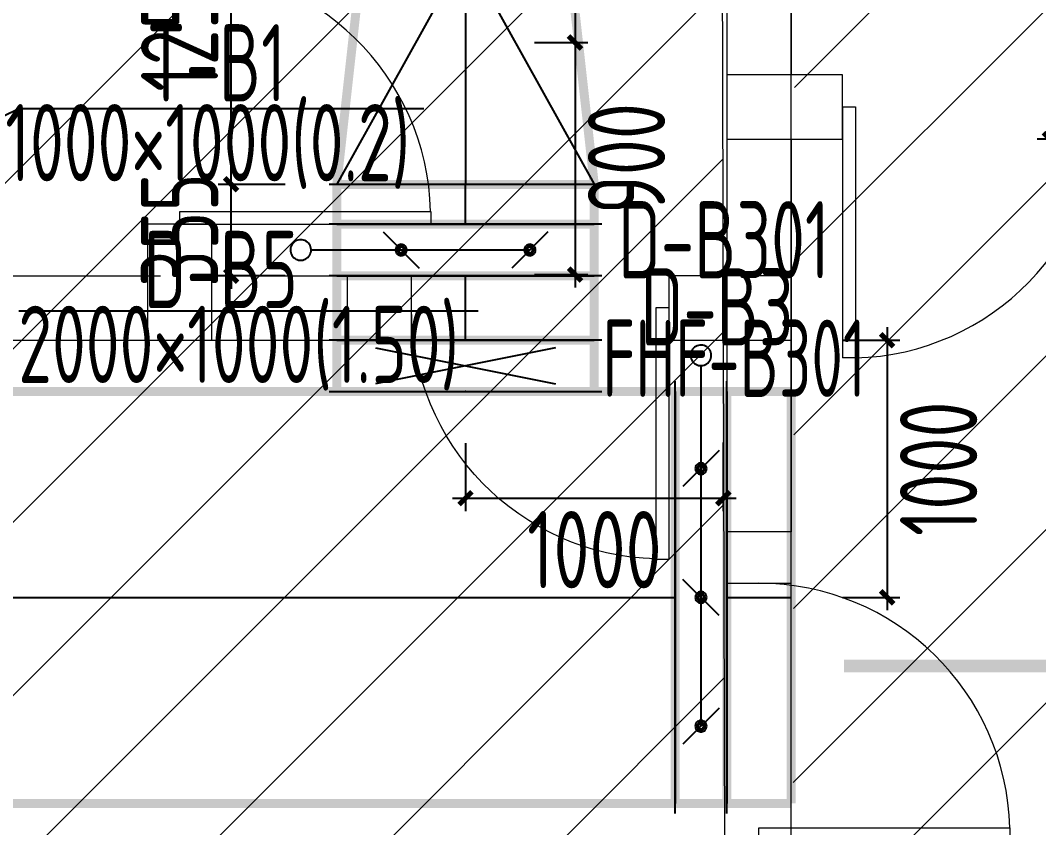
# Model space of a CAD drawing. Extents: x 4 to 13611208, y -605838 to 574722.
# Drawn here: x 13446978 to 13450934, y 188460 to 191596 of the extents above; entities that cross this region are included whole.
import ezdxf

# ---------------------------------------------------------------- set-up
doc = ezdxf.new("R2010")
doc.units = 0
doc.header["$LTSCALE"] = 1000
doc.header["$MEASUREMENT"] = 0
doc.linetypes.add('CENTER2', pattern=[28.575, 19.05, -3.175, 3.175, -3.175])
doc.linetypes.add('DASH', pattern=[0.35, 0.25, -0.1])
for name, color, linetype in [('DIM_SYMB', 3, 'Continuous'), ('DUCT-D-P中心线', 5, 'CENTER2'), ('DUCT-D-P标注', 7, 'Continuous'), ('DUCT-D-P法兰', 2, 'Continuous'), ('DUCT-D-P管', 6, 'Continuous'), ('DUCT-D-P管端线', 2, 'Continuous'), ('DUCT-D-P阀门', 7, 'Continuous'), ('DUCT-X-P标注', 7, 'Continuous'), ('DUCT-X-S中心线', 5, 'CENTER2'), ('DUCT-X-S标注', 7, 'Continuous'), ('DUCT-X-S法兰', 4, 'Continuous'), ('DUCT-X-S管', 3, 'Continuous'), ('DUCT-X-S管端线', 4, 'Continuous'), ('DUCT-X-S阀门', 7, 'Continuous'), ('SDF-标注', 7, 'Continuous')]:
    doc.layers.add(name, color=color, linetype=linetype)
doc.layers.add('建筑底图', color=8, linetype='Continuous', lineweight=13)
doc.styles.add('67', font='gbenor.shx', dxfattribs={"width": 0.7, "bigfont": 'hztxt.shx'})
doc.styles.add('du', font='gbenor.shx', dxfattribs={"width": 0.8, "bigfont": 'hztxt.shx'})
doc.dimstyles.new('67', dxfattribs={"dimscale": 100, "dimtxt": 3, "dimasz": 0.5, "dimexe": 0.5, "dimexo": 2, "dimgap": 0.5, "dimtad": 2, "dimdec": 0, "dimrnd": 5, "dimzin": 0, "dimdsep": 46, "dimtxsty": 'du', "dimblk": 'ARCHTICK', "dimcen": 0, "dimdle": 0.5, "dimclrd": 256, "dimclre": 256, "dimclrt": 256, "dimazin": 0, "dimtfac": 1, "dimtdec": 0, "dimtix": 1, "dimtmove": 2, "dimatfit": 3, "dimfxl": 100, "dimtolj": 1, "dimtzin": 0, "dimlwd": -1, "dimlwe": -1, "dimarcsym": 0})
pattern_1 = [(45, (0.27, -129739.5), (-336.759605, 336.759605), [])]

# ---------------------------------------------------------------- blocks, each defined once
blk = doc.blocks.new('$DorLib2D$00000001')
for p, q in [((0.45, 0.975), (0.5, 0.975)), ((0.45, 0), (0.45, 0.975)), ((0.5, 0), (0.5, 0.975)), ((0.5, 0), (0.45, 0))]:
    blk.add_line(p, q)
at = {"lineweight": 13}
blk.add_arc((0.475, 0), 0.975, 91.4693, 180, dxfattribs=at)
blk = doc.blocks.new('_FZH')
blk.add_lwpolyline([(-0.5, -0.5), (0.5, -0.5), (0.5, 0.5), (-0.5, 0.5)], close=True)
blk = doc.blocks.new('fxefd')
at = {"layer": 'DUCT-X-P标注', "style": '67', "width": 0.75}
blk.add_attdef('6', (1912203.7, -208651.9), '', height=300, dxfattribs=at)
blk = doc.blocks.new('_ArchTick')
at = {"color": 0, "linetype": 'ByBlock', "const_width": 0.4}
blk.add_lwpolyline([(-0.5, -0.5), (0.5, 0.5)], dxfattribs=at)
blk = doc.blocks.new('*D184')
at = {"layer": 'DUCT-X-S标注', "transparency": 16777216}
for p, q in [((13448707.6, 189953.7), (13448707.6, 189690)), ((13449709.1, 189956.3), (13449709.1, 189690)), ((13448657.6, 189740), (13449759.1, 189740))]:
    blk.add_line(p, q, dxfattribs=at)
at = {"layer": 'DUCT-X-S标注', "transparency": 16777216, "xscale": 50, "yscale": 50, "zscale": 50, "rotation": 180}
blk.add_blockref('_ArchTick', (13448707.6, 189740), dxfattribs=at)
at = {"layer": 'DUCT-X-S标注', "transparency": 16777216, "xscale": 50, "yscale": 50, "zscale": 50}
blk.add_blockref('_ArchTick', (13449709.1, 189740), dxfattribs=at)
at = {"layer": 'DUCT-X-S标注', "transparency": 16777216, "insert": (13449208.4, 189540), "char_height": 300, "attachment_point": 5, "style": 'du'}
blk.add_mtext('\\A1;1000', dxfattribs=at)
blk = doc.blocks.new('*D330')
at = {"layer": 'SDF-标注', "transparency": 16777216}
for p, q in [((13450978.2, 191084.5), (13450978.2, 193184.5)), ((13451322.4, 193134.5), (13450928.2, 193134.5)), ((13451322.4, 191134.5), (13450928.2, 191134.5))]:
    blk.add_line(p, q, dxfattribs=at)
at = {"layer": 'SDF-标注', "transparency": 16777216, "xscale": 50, "yscale": 50, "zscale": 50}
for p, rotation in [((13450978.2, 193134.5), 90), ((13450978.2, 191134.5), 270)]:
    blk.add_blockref('_ArchTick', p, dxfattribs=dict(at, rotation=rotation))
at = {"layer": 'SDF-标注', "transparency": 16777216, "insert": (13450778.2, 192134.5), "char_height": 300, "attachment_point": 5, "rotation": 90, "style": 'du'}
blk.add_mtext('\\A1;2000', dxfattribs=at)
blk = doc.blocks.new('*D972')
at = {"layer": 'DUCT-D-P标注', "transparency": 16777216}
for p, q in [((13449133.1, 192559.8), (13449133.1, 191459.8)), ((13448976, 192509.8), (13449183.1, 192509.8)), ((13448976, 191509.8), (13449183.1, 191509.8))]:
    blk.add_line(p, q, dxfattribs=at)
at = {"layer": 'DUCT-D-P标注', "transparency": 16777216, "xscale": 50, "yscale": 50, "zscale": 50}
for p, rotation in [((13449133.1, 192509.8), 90), ((13449133.1, 191509.8), 270)]:
    blk.add_blockref('_ArchTick', p, dxfattribs=dict(at, rotation=rotation))
at = {"layer": 'DUCT-D-P标注', "transparency": 16777216, "insert": (13449333.1, 192009.8), "char_height": 300, "attachment_point": 5, "rotation": 90, "style": 'du'}
blk.add_mtext('\\A1;1000', dxfattribs=at)
blk = doc.blocks.new('*D973')
at = {"layer": 'DUCT-D-P标注', "transparency": 16777216}
for p, q in [((13449133.1, 191559.8), (13449133.1, 190558.7)), ((13448976, 191509.8), (13449183.1, 191509.8)), ((13448976, 190608.7), (13449183.1, 190608.7))]:
    blk.add_line(p, q, dxfattribs=at)
at = {"layer": 'DUCT-D-P标注', "transparency": 16777216, "xscale": 50, "yscale": 50, "zscale": 50}
for p, rotation in [((13449133.1, 191509.8), 90), ((13449133.1, 190608.7), 270)]:
    blk.add_blockref('_ArchTick', p, dxfattribs=dict(at, rotation=rotation))
at = {"layer": 'DUCT-D-P标注', "transparency": 16777216, "insert": (13449333.1, 191059.2), "char_height": 300, "attachment_point": 5, "rotation": 90, "style": 'du'}
blk.add_mtext('\\A1;900', dxfattribs=at)
blk = doc.blocks.new('*D974')
at = {"layer": 'DUCT-D-P标注', "transparency": 16777216}
for p, q in [((13450345.5, 190403.7), (13450345.5, 189304.7)), ((13450172.4, 190353.7), (13450395.5, 190353.7)), ((13450172.4, 189354.7), (13450395.5, 189354.7))]:
    blk.add_line(p, q, dxfattribs=at)
at = {"layer": 'DUCT-D-P标注', "transparency": 16777216, "xscale": 50, "yscale": 50, "zscale": 50}
for p, rotation in [((13450345.5, 190353.7), 90), ((13450345.5, 189354.7), 270)]:
    blk.add_blockref('_ArchTick', p, dxfattribs=dict(at, rotation=rotation))
at = {"layer": 'DUCT-D-P标注', "transparency": 16777216, "insert": (13450545.5, 189854.2), "char_height": 300, "attachment_point": 5, "rotation": 90, "style": 'du'}
blk.add_mtext('\\A1;1000', dxfattribs=at)
blk = doc.blocks.new('*D1066')
at = {"layer": 'DUCT-X-S标注', "transparency": 16777216}
for p, q in [((13447797, 190958.9), (13447797, 191008.9)), ((13448007.6, 190958.9), (13447747, 190958.9)), ((13447797, 190603.7), (13447797, 190958.9)), ((13448007.6, 190603.7), (13447747, 190603.7)), ((13447797, 190603.7), (13447797, 190553.7))]:
    blk.add_line(p, q, dxfattribs=at)
at = {"layer": 'DUCT-X-S标注', "transparency": 16777216, "xscale": 50, "yscale": 50, "zscale": 50}
for p, rotation in [((13447797, 190958.9), 270), ((13447797, 190603.7), 90)]:
    blk.add_blockref('_ArchTick', p, dxfattribs=dict(at, rotation=rotation))
at = {"layer": 'DUCT-X-S标注', "transparency": 16777216, "insert": (13447597, 190781.3), "char_height": 300, "attachment_point": 5, "rotation": 90, "style": 'du'}
blk.add_mtext('\\A1;355', dxfattribs=at)
blk = doc.blocks.new('*D1067')
at = {"layer": 'DUCT-X-S标注', "transparency": 16777216}
for p, q in [((13447797, 190908.9), (13447797, 192259.4)), ((13448007.6, 192209.4), (13447747, 192209.4)), ((13448007.6, 190958.9), (13447747, 190958.9))]:
    blk.add_line(p, q, dxfattribs=at)
at = {"layer": 'DUCT-X-S标注', "transparency": 16777216, "xscale": 50, "yscale": 50, "zscale": 50}
for p, rotation in [((13447797, 192209.4), 90), ((13447797, 190958.9), 270)]:
    blk.add_blockref('_ArchTick', p, dxfattribs=dict(at, rotation=rotation))
at = {"layer": 'DUCT-X-S标注', "transparency": 16777216, "insert": (13447597, 191584.1), "char_height": 300, "attachment_point": 5, "rotation": 90, "style": 'du'}
blk.add_mtext('\\A1;1250', dxfattribs=at)

msp = doc.modelspace()

# ---------------------------------------------------------------- hatches: boundary and pattern name
at = {"layer": '建筑底图', "linetype": 'DASH'}
h = msp.add_hatch(dxfattribs=at)
h.set_pattern_fill('ANSI31', color=8, scale=300, style=0)
h.set_pattern_definition(pattern_1)
h.paths.add_polyline_path([(13449997.4, 197653.8), (13455897.4, 197653.8), (13455897.4, 184653.8), (13449972.4, 184703.8)])
h = msp.add_hatch(dxfattribs=at)
h.set_pattern_fill('ANSI31', color=8, scale=300, style=0)
h.set_pattern_definition(pattern_1)
h.paths.add_polyline_path([(13444197.4, 194859.5), (13446297.4, 194859.5), (13446297.4, 194309.5), (13447497.4, 194309.5), (13447497.4, 194809.5), (13449697.4, 194809.5), (13449722.4, 184909.5), (13444172.4, 184909.5)])

# ---------------------------------------------------------------- linework, layer by layer
at = {"layer": 'DIM_SYMB', "const_width": 50, "elevation": -6400}
msp.add_lwpolyline([(13450177.9, 189088), (13451177.9, 189088), (13451177.9, 188488)], dxfattribs=at)
at = {"layer": 'DUCT-D-P中心线'}
for p, q in [((13446697.6, 189354.7), (13449522.2, 189354.7)), ((13449722.6, 189354.7), (13449972.4, 189354.7))]:
    msp.add_line(p, q, dxfattribs=at)
at = {"layer": 'DUCT-D-P标注'}
msp.add_line((13446972.7, 190467.7), (13448757, 190467.7), dxfattribs=at)
msp.add_lwpolyline([(13445847.4, 190703.6), (13446972.7, 191253.7), (13448545.3, 191253.7)], dxfattribs=at)
at = {"layer": 'DUCT-D-P法兰'}
for p, q in [((13449522.3, 188514.7), (13449522.3, 190194.7)), ((13449722.5, 188514.7), (13449722.5, 190194.7))]:
    msp.add_line(p, q, dxfattribs=at)
at = {"layer": 'DUCT-D-P法兰', "color": 18, "true_color": 0x000000}
for p in [(13449522.2, 189354.7, 4300), (13449522.4, 189354.7, 4300), (13449722.4, 189354.7, 4300), (13449722.6, 189354.7, 4300)]:
    msp.add_point(p, dxfattribs=at)
at = {"layer": 'DUCT-D-P管', "const_width": 35}
for points in [[(13449522.2, 190154.7), (13446697.6, 190154.7)], [(13449522.2, 188554.7), (13449522.2, 190154.7)], [(13449522.4, 190154.7), (13449722.4, 190154.7)], [(13449972.4, 190154.7), (13449722.6, 190154.7)], [(13449722.6, 190154.7), (13449722.6, 188554.7)], [(13449972.4, 188554.7), (13449972.4, 190154.7)], [(13446697.6, 188554.7), (13449522.2, 188554.7)], [(13449722.4, 188554.7), (13449522.4, 188554.7)], [(13449722.6, 188554.7), (13449972.4, 188554.7)]]:
    msp.add_lwpolyline(points, dxfattribs=at)
at = {"layer": 'DUCT-D-P管端线'}
for p, q in [((13449522.4, 190154.7), (13449522.4, 188554.7)), ((13449722.4, 190154.7), (13449722.4, 188554.7))]:
    msp.add_line(p, q, dxfattribs=at)
at = {"layer": 'DUCT-D-P阀门'}
for p, q in [((13449587, 190313.4), (13449584.8, 190308.4)), ((13449590, 190318.2), (13449587, 190313.4)), ((13449593.6, 190322.5), (13449590, 190318.2)), ((13449597.7, 190326.2), (13449593.6, 190322.5)), ((13449602.4, 190329.3), (13449597.7, 190326.2)), ((13449607.4, 190331.8), (13449602.4, 190329.3)), ((13449612.7, 190333.5), (13449607.4, 190331.8)), ((13449618.2, 190334.5), (13449612.7, 190333.5)), ((13449623.8, 190334.6), (13449618.2, 190334.5)), ((13449629.3, 190334.1), (13449623.8, 190334.6)), ((13449634.7, 190332.7), (13449629.3, 190334.1)), ((13449639.9, 190330.6), (13449634.7, 190332.7)), ((13449644.7, 190327.8), (13449639.9, 190330.6)), ((13449649.1, 190324.4), (13449644.7, 190327.8)), ((13449653, 190320.4), (13449649.1, 190324.4)), ((13449656.3, 190315.9), (13449653, 190320.4)), ((13449658.9, 190310.9), (13449656.3, 190315.9)), ((13449583.2, 190303), (13449582.5, 190297.5)), ((13449582.5, 190297.5), (13449582.5, 190291.9)), ((13449582.5, 190291.9), (13449583.2, 190286.4)), ((13449584.8, 190308.4), (13449583.2, 190303)), ((13449583.2, 190286.4), (13449584.8, 190281)), ((13449584.8, 190281), (13449587, 190275.9)), ((13449587, 190275.9), (13449590, 190271.2)), ((13449653, 190269), (13449656.3, 190273.5)), ((13449656.3, 190273.5), (13449658.9, 190278.4)), ((13449660.8, 190305.7), (13449658.9, 190310.9)), ((13449658.9, 190278.4), (13449660.8, 190283.6)), ((13449662, 190300.2), (13449660.8, 190305.7)), ((13449660.8, 190283.6), (13449662, 190289.1)), ((13449662.4, 190294.7), (13449662, 190300.2)), ((13449662, 190289.1), (13449662.4, 190294.7)), ((13449590, 190271.2), (13449593.6, 190266.9)), ((13449593.6, 190266.9), (13449597.7, 190263.1)), ((13449597.7, 190263.1), (13449602.4, 190260)), ((13449602.4, 190260), (13449607.4, 190257.6)), ((13449607.4, 190257.6), (13449612.7, 190255.9)), ((13449612.7, 190255.9), (13449618.2, 190254.9)), ((13449618.2, 190254.9), (13449623.8, 190254.7)), ((13449622.4, 190254.7), (13449622.4, 190154.7)), ((13449623.8, 190254.7), (13449629.3, 190255.3)), ((13449629.3, 190255.3), (13449634.7, 190256.6)), ((13449634.7, 190256.6), (13449639.9, 190258.7)), ((13449639.9, 190258.7), (13449644.7, 190261.5)), ((13449644.7, 190261.5), (13449649.1, 190264.9)), ((13449649.1, 190264.9), (13449653, 190269)), ((13449622.4, 190154.7), (13449622.4, 189354.7)), ((13449692.4, 189924.7), (13449552.4, 189784.7)), ((13449600.6, 189858.7), (13449600.2, 189854.7)), ((13449600.2, 189854.7), (13449600.6, 189850.6)), ((13449601.7, 189862.7), (13449600.6, 189858.7)), ((13449600.6, 189850.6), (13449601.7, 189846.7)), ((13449603.5, 189866.3), (13449601.7, 189862.7)), ((13449601.7, 189846.7), (13449603.5, 189843)), ((13449606, 189869.6), (13449603.5, 189866.3)), ((13449603.5, 189843), (13449606, 189839.7)), ((13449609, 189872.4), (13449606, 189869.6)), ((13449606, 189839.7), (13449609, 189837)), ((13449608, 189858.9), (13449607.4, 189856.1)), ((13449607.4, 189856.1), (13449607.4, 189853.2)), ((13449607.4, 189853.2), (13449608, 189850.4)), ((13449609, 189861.5), (13449608, 189858.9)), ((13449608, 189850.4), (13449609, 189847.8)), ((13449612.5, 189874.5), (13449609, 189872.4)), ((13449610.6, 189863.9), (13449609, 189861.5)), ((13449609, 189847.8), (13449610.6, 189845.4)), ((13449612.5, 189866), (13449610.6, 189863.9)), ((13449610.6, 189845.4), (13449612.5, 189843.3)), ((13449611.8, 189856.8), (13449611.6, 189854.7)), ((13449611.6, 189854.7), (13449611.8, 189852.6)), ((13449612.5, 189858.8), (13449611.8, 189856.8)), ((13449611.8, 189852.6), (13449612.5, 189850.6)), ((13449616.3, 189876), (13449612.5, 189874.5)), ((13449614.9, 189867.7), (13449612.5, 189866)), ((13449613.4, 189860.6), (13449612.5, 189858.8)), ((13449612.5, 189850.6), (13449613.4, 189848.7)), ((13449612.5, 189843.3), (13449614.9, 189841.7)), ((13449614.8, 189862.3), (13449613.4, 189860.6)), ((13449613.4, 189848.7), (13449614.8, 189847.1)), ((13449616.4, 189863.6), (13449614.8, 189862.3)), ((13449614.8, 189847.1), (13449616.4, 189845.7)), ((13449617.5, 189868.9), (13449614.9, 189867.7)), ((13449614.9, 189841.7), (13449617.5, 189840.5)), ((13449620.3, 189876.7), (13449616.3, 189876)), ((13449618.3, 189864.6), (13449616.4, 189863.6)), ((13449616.4, 189845.7), (13449618.3, 189844.8)), ((13449620.2, 189869.5), (13449617.5, 189868.9)), ((13449617.5, 189840.5), (13449620.2, 189839.8)), ((13449620.3, 189865.2), (13449618.3, 189864.6)), ((13449618.3, 189844.8), (13449620.3, 189844.1)), ((13449623.1, 189869.7), (13449620.2, 189869.5)), ((13449620.2, 189839.8), (13449623.1, 189839.7)), ((13449624.4, 189876.7), (13449620.3, 189876.7)), ((13449622.4, 189865.4), (13449620.3, 189865.2)), ((13449620.3, 189844.1), (13449622.4, 189843.9)), ((13449624.5, 189865.2), (13449622.4, 189865.4)), ((13449622.4, 189854.7), (13449622.4, 188854.7)), ((13449622.4, 189843.9), (13449624.5, 189844.1)), ((13449625.9, 189869.3), (13449623.1, 189869.7)), ((13449623.1, 189839.7), (13449625.9, 189840.1)), ((13449628.4, 189876), (13449624.4, 189876.7)), ((13449626.5, 189864.6), (13449624.5, 189865.2)), ((13449624.5, 189844.1), (13449626.5, 189844.8)), ((13449628.6, 189868.3), (13449625.9, 189869.3)), ((13449625.9, 189840.1), (13449628.6, 189841)), ((13449628.3, 189863.6), (13449626.5, 189864.6)), ((13449626.5, 189844.8), (13449628.3, 189845.7)), ((13449630, 189862.3), (13449628.3, 189863.6)), ((13449628.3, 189845.7), (13449630, 189847.1)), ((13449632.2, 189874.5), (13449628.4, 189876)), ((13449631.1, 189866.9), (13449628.6, 189868.3)), ((13449628.6, 189841), (13449631.1, 189842.4)), ((13449631.3, 189860.6), (13449630, 189862.3)), ((13449630, 189847.1), (13449631.3, 189848.7)), ((13449633.2, 189865), (13449631.1, 189866.9)), ((13449631.1, 189842.4), (13449633.2, 189844.3)), ((13449632.3, 189858.8), (13449631.3, 189860.6)), ((13449631.3, 189848.7), (13449632.3, 189850.6)), ((13449635.7, 189872.4), (13449632.2, 189874.5)), ((13449632.9, 189856.8), (13449632.3, 189858.8)), ((13449632.3, 189850.6), (13449632.9, 189852.6)), ((13449633.1, 189854.7), (13449632.9, 189856.8)), ((13449632.9, 189852.6), (13449633.1, 189854.7)), ((13449635, 189862.8), (13449633.2, 189865)), ((13449633.2, 189844.3), (13449635, 189846.6)), ((13449636.3, 189860.2), (13449635, 189862.8)), ((13449635, 189846.6), (13449636.3, 189849.1)), ((13449638.7, 189869.6), (13449635.7, 189872.4)), ((13449635.7, 189837), (13449638.7, 189839.7)), ((13449637.1, 189857.5), (13449636.3, 189860.2)), ((13449636.3, 189849.1), (13449637.1, 189851.8)), ((13449637.4, 189854.7), (13449637.1, 189857.5)), ((13449637.1, 189851.8), (13449637.4, 189854.7)), ((13449641.2, 189866.3), (13449638.7, 189869.6)), ((13449638.7, 189839.7), (13449641.2, 189843)), ((13449643, 189862.7), (13449641.2, 189866.3)), ((13449641.2, 189843), (13449643, 189846.7)), ((13449644.1, 189858.7), (13449643, 189862.7)), ((13449643, 189846.7), (13449644.1, 189850.6)), ((13449644.5, 189854.7), (13449644.1, 189858.7)), ((13449644.1, 189850.6), (13449644.5, 189854.7)), ((13449609, 189837), (13449612.5, 189834.8)), ((13449612.5, 189834.8), (13449616.3, 189833.4)), ((13449616.3, 189833.4), (13449620.3, 189832.6)), ((13449620.3, 189832.6), (13449624.4, 189832.6)), ((13449624.4, 189832.6), (13449628.4, 189833.4)), ((13449628.4, 189833.4), (13449632.2, 189834.8)), ((13449632.2, 189834.8), (13449635.7, 189837)), ((13449692.4, 189284.7), (13449552.4, 189424.7)), ((13449603.5, 189366.3), (13449601.7, 189362.7)), ((13449606, 189369.6), (13449603.5, 189366.3)), ((13449609, 189372.4), (13449606, 189369.6)), ((13449612.5, 189374.5), (13449609, 189372.4)), ((13449610.6, 189363.9), (13449609, 189361.5)), ((13449612.5, 189366), (13449610.6, 189363.9)), ((13449616.3, 189376), (13449612.5, 189374.5)), ((13449614.9, 189367.7), (13449612.5, 189366)), ((13449616.4, 189363.6), (13449614.8, 189362.3)), ((13449617.5, 189368.9), (13449614.9, 189367.7)), ((13449620.3, 189376.7), (13449616.3, 189376)), ((13449618.3, 189364.6), (13449616.4, 189363.6)), ((13449620.2, 189369.5), (13449617.5, 189368.9)), ((13449620.3, 189365.2), (13449618.3, 189364.6)), ((13449623.1, 189369.7), (13449620.2, 189369.5)), ((13449624.4, 189376.7), (13449620.3, 189376.7)), ((13449622.4, 189365.4), (13449620.3, 189365.2)), ((13449624.5, 189365.2), (13449622.4, 189365.4)), ((13449625.9, 189369.3), (13449623.1, 189369.7)), ((13449628.4, 189376), (13449624.4, 189376.7)), ((13449626.5, 189364.6), (13449624.5, 189365.2)), ((13449628.6, 189368.3), (13449625.9, 189369.3)), ((13449628.3, 189363.6), (13449626.5, 189364.6)), ((13449630, 189362.3), (13449628.3, 189363.6)), ((13449632.2, 189374.5), (13449628.4, 189376)), ((13449631.1, 189366.9), (13449628.6, 189368.3)), ((13449633.2, 189365), (13449631.1, 189366.9)), ((13449635.7, 189372.4), (13449632.2, 189374.5)), ((13449635, 189362.8), (13449633.2, 189365)), ((13449638.7, 189369.6), (13449635.7, 189372.4)), ((13449641.2, 189366.3), (13449638.7, 189369.6)), ((13449643, 189362.7), (13449641.2, 189366.3)), ((13449600.6, 189358.7), (13449600.2, 189354.7)), ((13449600.2, 189354.7), (13449600.6, 189350.6)), ((13449601.7, 189362.7), (13449600.6, 189358.7)), ((13449600.6, 189350.6), (13449601.7, 189346.7)), ((13449601.7, 189346.7), (13449603.5, 189343)), ((13449603.5, 189343), (13449606, 189339.7)), ((13449606, 189339.7), (13449609, 189337)), ((13449608, 189358.9), (13449607.4, 189356.1)), ((13449607.4, 189356.1), (13449607.4, 189353.2)), ((13449607.4, 189353.2), (13449608, 189350.4)), ((13449609, 189361.5), (13449608, 189358.9)), ((13449608, 189350.4), (13449609, 189347.8)), ((13449609, 189347.8), (13449610.6, 189345.4)), ((13449609, 189337), (13449612.5, 189334.8)), ((13449610.6, 189345.4), (13449612.5, 189343.3)), ((13449611.8, 189356.8), (13449611.6, 189354.7)), ((13449611.6, 189354.7), (13449611.8, 189352.6)), ((13449612.5, 189358.8), (13449611.8, 189356.8)), ((13449611.8, 189352.6), (13449612.5, 189350.6)), ((13449613.4, 189360.6), (13449612.5, 189358.8)), ((13449612.5, 189350.6), (13449613.4, 189348.7)), ((13449612.5, 189343.3), (13449614.9, 189341.7)), ((13449612.5, 189334.8), (13449616.3, 189333.4)), ((13449614.8, 189362.3), (13449613.4, 189360.6)), ((13449613.4, 189348.7), (13449614.8, 189347.1)), ((13449614.8, 189347.1), (13449616.4, 189345.7)), ((13449614.9, 189341.7), (13449617.5, 189340.5)), ((13449616.3, 189333.4), (13449620.3, 189332.6)), ((13449616.4, 189345.7), (13449618.3, 189344.8)), ((13449617.5, 189340.5), (13449620.2, 189339.8)), ((13449618.3, 189344.8), (13449620.3, 189344.1)), ((13449620.2, 189339.8), (13449623.1, 189339.7)), ((13449620.3, 189344.1), (13449622.4, 189343.9)), ((13449620.3, 189332.6), (13449624.4, 189332.6)), ((13449622.4, 189343.9), (13449624.5, 189344.1)), ((13449623.1, 189339.7), (13449625.9, 189340.1)), ((13449624.4, 189332.6), (13449628.4, 189333.4)), ((13449624.5, 189344.1), (13449626.5, 189344.8)), ((13449625.9, 189340.1), (13449628.6, 189341)), ((13449626.5, 189344.8), (13449628.3, 189345.7)), ((13449628.3, 189345.7), (13449630, 189347.1)), ((13449628.4, 189333.4), (13449632.2, 189334.8)), ((13449628.6, 189341), (13449631.1, 189342.4)), ((13449631.3, 189360.6), (13449630, 189362.3)), ((13449630, 189347.1), (13449631.3, 189348.7)), ((13449631.1, 189342.4), (13449633.2, 189344.3)), ((13449632.3, 189358.8), (13449631.3, 189360.6)), ((13449631.3, 189348.7), (13449632.3, 189350.6)), ((13449632.2, 189334.8), (13449635.7, 189337)), ((13449632.9, 189356.8), (13449632.3, 189358.8)), ((13449632.3, 189350.6), (13449632.9, 189352.6)), ((13449633.1, 189354.7), (13449632.9, 189356.8)), ((13449632.9, 189352.6), (13449633.1, 189354.7)), ((13449633.2, 189344.3), (13449635, 189346.6)), ((13449636.3, 189360.2), (13449635, 189362.8)), ((13449635, 189346.6), (13449636.3, 189349.1)), ((13449635.7, 189337), (13449638.7, 189339.7)), ((13449637.1, 189357.5), (13449636.3, 189360.2)), ((13449636.3, 189349.1), (13449637.1, 189351.8)), ((13449637.4, 189354.7), (13449637.1, 189357.5)), ((13449637.1, 189351.8), (13449637.4, 189354.7)), ((13449638.7, 189339.7), (13449641.2, 189343)), ((13449641.2, 189343), (13449643, 189346.7)), ((13449644.1, 189358.7), (13449643, 189362.7)), ((13449643, 189346.7), (13449644.1, 189350.6)), ((13449644.5, 189354.7), (13449644.1, 189358.7)), ((13449644.1, 189350.6), (13449644.5, 189354.7)), ((13449692.4, 188924.7), (13449552.4, 188784.7)), ((13449600.6, 188858.7), (13449600.2, 188854.7)), ((13449600.2, 188854.7), (13449600.6, 188850.6)), ((13449601.7, 188862.7), (13449600.6, 188858.7)), ((13449600.6, 188850.6), (13449601.7, 188846.7)), ((13449603.5, 188866.3), (13449601.7, 188862.7)), ((13449606, 188869.6), (13449603.5, 188866.3)), ((13449609, 188872.4), (13449606, 188869.6)), ((13449608, 188858.9), (13449607.4, 188856.1)), ((13449607.4, 188856.1), (13449607.4, 188853.2)), ((13449607.4, 188853.2), (13449608, 188850.4)), ((13449609, 188861.5), (13449608, 188858.9)), ((13449608, 188850.4), (13449609, 188847.8)), ((13449612.5, 188874.5), (13449609, 188872.4)), ((13449610.6, 188863.9), (13449609, 188861.5)), ((13449612.5, 188866), (13449610.6, 188863.9)), ((13449611.8, 188856.8), (13449611.6, 188854.7)), ((13449611.6, 188854.7), (13449611.8, 188852.6)), ((13449612.5, 188858.8), (13449611.8, 188856.8)), ((13449611.8, 188852.6), (13449612.5, 188850.6)), ((13449616.3, 188876), (13449612.5, 188874.5)), ((13449614.9, 188867.7), (13449612.5, 188866)), ((13449613.4, 188860.6), (13449612.5, 188858.8)), ((13449612.5, 188850.6), (13449613.4, 188848.7)), ((13449614.8, 188862.3), (13449613.4, 188860.6)), ((13449616.4, 188863.6), (13449614.8, 188862.3)), ((13449617.5, 188868.9), (13449614.9, 188867.7)), ((13449620.3, 188876.7), (13449616.3, 188876)), ((13449618.3, 188864.6), (13449616.4, 188863.6)), ((13449620.2, 188869.5), (13449617.5, 188868.9)), ((13449620.3, 188865.2), (13449618.3, 188864.6)), ((13449623.1, 188869.7), (13449620.2, 188869.5)), ((13449624.4, 188876.7), (13449620.3, 188876.7)), ((13449622.4, 188865.4), (13449620.3, 188865.2)), ((13449624.5, 188865.2), (13449622.4, 188865.4)), ((13449625.9, 188869.3), (13449623.1, 188869.7)), ((13449628.4, 188876), (13449624.4, 188876.7)), ((13449626.5, 188864.6), (13449624.5, 188865.2)), ((13449628.6, 188868.3), (13449625.9, 188869.3)), ((13449628.3, 188863.6), (13449626.5, 188864.6)), ((13449630, 188862.3), (13449628.3, 188863.6)), ((13449632.2, 188874.5), (13449628.4, 188876)), ((13449631.1, 188866.9), (13449628.6, 188868.3)), ((13449631.3, 188860.6), (13449630, 188862.3)), ((13449633.2, 188865), (13449631.1, 188866.9)), ((13449632.3, 188858.8), (13449631.3, 188860.6)), ((13449631.3, 188848.7), (13449632.3, 188850.6)), ((13449635.7, 188872.4), (13449632.2, 188874.5)), ((13449632.9, 188856.8), (13449632.3, 188858.8)), ((13449632.3, 188850.6), (13449632.9, 188852.6)), ((13449633.1, 188854.7), (13449632.9, 188856.8)), ((13449632.9, 188852.6), (13449633.1, 188854.7)), ((13449635, 188862.8), (13449633.2, 188865)), ((13449636.3, 188860.2), (13449635, 188862.8)), ((13449635, 188846.6), (13449636.3, 188849.1)), ((13449638.7, 188869.6), (13449635.7, 188872.4)), ((13449637.1, 188857.5), (13449636.3, 188860.2)), ((13449636.3, 188849.1), (13449637.1, 188851.8)), ((13449637.4, 188854.7), (13449637.1, 188857.5)), ((13449637.1, 188851.8), (13449637.4, 188854.7)), ((13449641.2, 188866.3), (13449638.7, 188869.6)), ((13449643, 188862.7), (13449641.2, 188866.3)), ((13449644.1, 188858.7), (13449643, 188862.7)), ((13449643, 188846.7), (13449644.1, 188850.6)), ((13449644.5, 188854.7), (13449644.1, 188858.7)), ((13449644.1, 188850.6), (13449644.5, 188854.7)), ((13449601.7, 188846.7), (13449603.5, 188843)), ((13449603.5, 188843), (13449606, 188839.7)), ((13449606, 188839.7), (13449609, 188837)), ((13449609, 188847.8), (13449610.6, 188845.4)), ((13449609, 188837), (13449612.5, 188834.8)), ((13449610.6, 188845.4), (13449612.5, 188843.3)), ((13449612.5, 188843.3), (13449614.9, 188841.7)), ((13449612.5, 188834.8), (13449616.3, 188833.4)), ((13449613.4, 188848.7), (13449614.8, 188847.1)), ((13449614.8, 188847.1), (13449616.4, 188845.7)), ((13449614.9, 188841.7), (13449617.5, 188840.5)), ((13449616.3, 188833.4), (13449620.3, 188832.6)), ((13449616.4, 188845.7), (13449618.3, 188844.8)), ((13449617.5, 188840.5), (13449620.2, 188839.8)), ((13449618.3, 188844.8), (13449620.3, 188844.1)), ((13449620.2, 188839.8), (13449623.1, 188839.7)), ((13449620.3, 188844.1), (13449622.4, 188843.9)), ((13449620.3, 188832.6), (13449624.4, 188832.6)), ((13449622.4, 188843.9), (13449624.5, 188844.1)), ((13449623.1, 188839.7), (13449625.9, 188840.1)), ((13449624.4, 188832.6), (13449628.4, 188833.4)), ((13449624.5, 188844.1), (13449626.5, 188844.8)), ((13449625.9, 188840.1), (13449628.6, 188841)), ((13449626.5, 188844.8), (13449628.3, 188845.7)), ((13449628.3, 188845.7), (13449630, 188847.1)), ((13449628.4, 188833.4), (13449632.2, 188834.8)), ((13449628.6, 188841), (13449631.1, 188842.4)), ((13449630, 188847.1), (13449631.3, 188848.7)), ((13449631.1, 188842.4), (13449633.2, 188844.3)), ((13449632.2, 188834.8), (13449635.7, 188837)), ((13449633.2, 188844.3), (13449635, 188846.6)), ((13449635.7, 188837), (13449638.7, 188839.7)), ((13449638.7, 188839.7), (13449641.2, 188843)), ((13449641.2, 188843), (13449643, 188846.7))]:
    msp.add_line(p, q, dxfattribs=at)
at = {"layer": 'DUCT-X-S中心线'}
for p, q in [((13448707.6, 191859), (13448707.6, 190959)), ((13448707.6, 190804.1), (13448707.6, 190958.8)), ((13448707.6, 190354.1), (13448707.6, 190603.7))]:
    msp.add_line(p, q, dxfattribs=at)
at = {"layer": 'DUCT-X-S法兰'}
for p, q in [((13449237.6, 190958.9), (13448177.6, 190958.9)), ((13449237.6, 190804), (13448177.6, 190804)), ((13449237.6, 190603.8), (13448177.6, 190603.8)), ((13449237.6, 190354), (13448177.6, 190354)), ((13448177.6, 190153.8), (13449237.6, 190153.8))]:
    msp.add_line(p, q, dxfattribs=at)
at = {"layer": 'DUCT-X-S法兰', "color": 18, "true_color": 0x000000}
for p in [(13448707.6, 190959, 2500), (13448707.6, 190958.8, 2500), (13448707.6, 190804.1, 2500), (13448707.6, 190803.9, 2500), (13448707.6, 190603.9, 2500), (13448707.6, 190603.7, 2500), (13448707.6, 190354.1, 2500), (13448707.6, 190353.9, 2500), (13448707.6, 190153.9, 2500), (13448707.6, 190153.7, 2500)]:
    msp.add_point(p, dxfattribs=at)
at = {"layer": 'DUCT-X-S管'}
for q in [(13448207.6, 190959), (13449207.6, 190959)]:
    msp.add_line((13448707.6, 191859), q, dxfattribs=at)
at = {"layer": 'DUCT-X-S管', "const_width": 35}
for points in [[(13448307.6, 191859), (13448207.6, 190959)], [(13449107.6, 191859), (13449207.6, 190959)], [(13449207.6, 190958.8), (13448207.6, 190958.8)], [(13448207.6, 190958.8), (13448207.6, 190804.1)], [(13449207.6, 190804.1), (13449207.6, 190958.8)], [(13448207.6, 190804.1), (13449207.6, 190804.1)], [(13448207.6, 190603.9), (13448207.6, 190803.9)], [(13449207.6, 190803.9), (13449207.6, 190603.9)], [(13449207.6, 190603.7), (13448207.6, 190603.7)], [(13448207.6, 190603.7), (13448207.6, 190354.1)], [(13449207.6, 190354.1), (13449207.6, 190603.7)], [(13448207.6, 190354.1), (13449207.6, 190354.1)], [(13448207.6, 190153.9), (13448207.6, 190353.9)], [(13449207.6, 190353.9), (13449207.6, 190153.9)]]:
    msp.add_lwpolyline(points, dxfattribs=at)
at = {"layer": 'DUCT-X-S管', "color": 18, "true_color": 0x000000}
msp.add_point((13448707.6, 190959, 2500), dxfattribs=at)
at = {"layer": 'DUCT-X-S管端线'}
for p, q in [((13448207.6, 190959), (13449207.6, 190959)), ((13448207.6, 190803.9), (13449207.6, 190803.9)), ((13448207.6, 190603.9), (13449207.6, 190603.9)), ((13448207.6, 190353.9), (13449207.6, 190353.9)), ((13448207.6, 190153.9), (13449207.6, 190153.9))]:
    msp.add_line(p, q, dxfattribs=at)
at = {"layer": 'DUCT-X-S阀门'}
for p, q in [((13448387.6, 190773.9), (13448527.6, 190633.9)), ((13449027.6, 190773.9), (13448887.6, 190633.9)), ((13448028.2, 190710.9), (13448027.6, 190705.3)), ((13448029.6, 190716.3), (13448028.2, 190710.9)), ((13448031.7, 190721.5), (13448029.6, 190716.3)), ((13448034.5, 190726.3), (13448031.7, 190721.5)), ((13448037.9, 190730.7), (13448034.5, 190726.3)), ((13448041.9, 190734.6), (13448037.9, 190730.7)), ((13448046.4, 190737.9), (13448041.9, 190734.6)), ((13448051.4, 190740.5), (13448046.4, 190737.9)), ((13448056.6, 190742.4), (13448051.4, 190740.5)), ((13448062.1, 190743.6), (13448056.6, 190742.4)), ((13448067.6, 190743.9), (13448062.1, 190743.6)), ((13448073.2, 190743.6), (13448067.6, 190743.9)), ((13448078.6, 190742.4), (13448073.2, 190743.6)), ((13448083.9, 190740.5), (13448078.6, 190742.4)), ((13448088.8, 190737.9), (13448083.9, 190740.5)), ((13448093.3, 190734.6), (13448088.8, 190737.9)), ((13448097.3, 190730.7), (13448093.3, 190734.6)), ((13448100.8, 190726.3), (13448097.3, 190730.7)), ((13448103.6, 190721.5), (13448100.8, 190726.3)), ((13448105.7, 190716.3), (13448103.6, 190721.5)), ((13448107, 190710.9), (13448105.7, 190716.3)), ((13448107.6, 190705.3), (13448107, 190710.9)), ((13448436.3, 190710), (13448435.6, 190706)), ((13448437.8, 190713.8), (13448436.3, 190710)), ((13448439.9, 190717.3), (13448437.8, 190713.8)), ((13448442.7, 190720.3), (13448439.9, 190717.3)), ((13448446, 190722.8), (13448442.7, 190720.3)), ((13448444, 190710.2), (13448443, 190707.5)), ((13448445.4, 190712.7), (13448444, 190710.2)), ((13448447.3, 190714.8), (13448445.4, 190712.7)), ((13448449.6, 190724.6), (13448446, 190722.8)), ((13448447.9, 190708.4), (13448447.2, 190706.5)), ((13448449.5, 190716.6), (13448447.3, 190714.8)), ((13448448.9, 190710.2), (13448447.9, 190708.4)), ((13448450.2, 190711.7), (13448448.9, 190710.2)), ((13448452, 190717.9), (13448449.5, 190716.6)), ((13448453.6, 190725.7), (13448449.6, 190724.6)), ((13448451.8, 190713), (13448450.2, 190711.7)), ((13448453.6, 190713.9), (13448451.8, 190713)), ((13448454.8, 190718.7), (13448452, 190717.9)), ((13448457.6, 190726.1), (13448453.6, 190725.7)), ((13448455.6, 190714.5), (13448453.6, 190713.9)), ((13448457.6, 190719), (13448454.8, 190718.7)), ((13448457.6, 190714.7), (13448455.6, 190714.5)), ((13448461.7, 190725.7), (13448457.6, 190726.1)), ((13448460.5, 190718.7), (13448457.6, 190719)), ((13448459.7, 190714.5), (13448457.6, 190714.7)), ((13448461.6, 190713.9), (13448459.7, 190714.5)), ((13448463.2, 190717.9), (13448460.5, 190718.7)), ((13448463.4, 190713), (13448461.6, 190713.9)), ((13448465.6, 190724.6), (13448461.7, 190725.7)), ((13448465.7, 190716.6), (13448463.2, 190717.9)), ((13448465, 190711.7), (13448463.4, 190713)), ((13448466.4, 190710.2), (13448465, 190711.7)), ((13448469.3, 190722.8), (13448465.6, 190724.6)), ((13448468, 190714.8), (13448465.7, 190716.6)), ((13448467.4, 190708.4), (13448466.4, 190710.2)), ((13448468.1, 190706.5), (13448467.4, 190708.4)), ((13448469.8, 190712.7), (13448468, 190714.8)), ((13448472.6, 190720.3), (13448469.3, 190722.8)), ((13448471.3, 190710.2), (13448469.8, 190712.7)), ((13448472.2, 190707.5), (13448471.3, 190710.2)), ((13448475.3, 190717.3), (13448472.6, 190720.3)), ((13448477.5, 190713.8), (13448475.3, 190717.3)), ((13448478.9, 190710), (13448477.5, 190713.8)), ((13448479.7, 190706), (13448478.9, 190710)), ((13448936.3, 190710), (13448935.6, 190706)), ((13448937.8, 190713.8), (13448936.3, 190710)), ((13448939.9, 190717.3), (13448937.8, 190713.8)), ((13448942.7, 190720.3), (13448939.9, 190717.3)), ((13448946, 190722.8), (13448942.7, 190720.3)), ((13448944, 190710.2), (13448943, 190707.5)), ((13448945.4, 190712.7), (13448944, 190710.2)), ((13448947.3, 190714.8), (13448945.4, 190712.7)), ((13448949.6, 190724.6), (13448946, 190722.8)), ((13448947.9, 190708.4), (13448947.2, 190706.5)), ((13448949.5, 190716.6), (13448947.3, 190714.8)), ((13448948.9, 190710.2), (13448947.9, 190708.4)), ((13448950.2, 190711.7), (13448948.9, 190710.2)), ((13448952, 190717.9), (13448949.5, 190716.6)), ((13448953.6, 190725.7), (13448949.6, 190724.6)), ((13448951.8, 190713), (13448950.2, 190711.7)), ((13448953.6, 190713.9), (13448951.8, 190713)), ((13448954.8, 190718.7), (13448952, 190717.9)), ((13448957.6, 190726.1), (13448953.6, 190725.7)), ((13448955.6, 190714.5), (13448953.6, 190713.9)), ((13448957.6, 190719), (13448954.8, 190718.7)), ((13448957.6, 190714.7), (13448955.6, 190714.5)), ((13448961.7, 190725.7), (13448957.6, 190726.1)), ((13448960.5, 190718.7), (13448957.6, 190719)), ((13448959.7, 190714.5), (13448957.6, 190714.7)), ((13448961.6, 190713.9), (13448959.7, 190714.5)), ((13448963.2, 190717.9), (13448960.5, 190718.7)), ((13448963.4, 190713), (13448961.6, 190713.9)), ((13448965.6, 190724.6), (13448961.7, 190725.7)), ((13448965.7, 190716.6), (13448963.2, 190717.9)), ((13448965, 190711.7), (13448963.4, 190713)), ((13448966.4, 190710.2), (13448965, 190711.7)), ((13448969.3, 190722.8), (13448965.6, 190724.6)), ((13448968, 190714.8), (13448965.7, 190716.6)), ((13448967.4, 190708.4), (13448966.4, 190710.2)), ((13448968.1, 190706.5), (13448967.4, 190708.4)), ((13448969.8, 190712.7), (13448968, 190714.8)), ((13448972.6, 190720.3), (13448969.3, 190722.8)), ((13448971.3, 190710.2), (13448969.8, 190712.7)), ((13448972.2, 190707.5), (13448971.3, 190710.2)), ((13448975.3, 190717.3), (13448972.6, 190720.3)), ((13448977.5, 190713.8), (13448975.3, 190717.3)), ((13448978.9, 190710), (13448977.5, 190713.8)), ((13448979.7, 190706), (13448978.9, 190710)), ((13448027.6, 190705.3), (13448027.8, 190699.8)), ((13448027.8, 190699.8), (13448028.8, 190694.3)), ((13448028.8, 190694.3), (13448030.5, 190689)), ((13448030.5, 190689), (13448033, 190683.9)), ((13448033, 190683.9), (13448036.1, 190679.3)), ((13448036.1, 190679.3), (13448039.8, 190675.2)), ((13448039.8, 190675.2), (13448044.1, 190671.6)), ((13448044.1, 190671.6), (13448048.8, 190668.6)), ((13448048.8, 190668.6), (13448053.9, 190666.4)), ((13448081.3, 190666.4), (13448086.4, 190668.6)), ((13448086.4, 190668.6), (13448091.1, 190671.6)), ((13448091.1, 190671.6), (13448095.4, 190675.2)), ((13448095.4, 190675.2), (13448099.1, 190679.3)), ((13448099.1, 190679.3), (13448102.3, 190683.9)), ((13448102.3, 190683.9), (13448104.7, 190689)), ((13448104.7, 190689), (13448106.4, 190694.3)), ((13448106.4, 190694.3), (13448107.4, 190699.8)), ((13448107.4, 190699.8), (13448107.6, 190705.3)), ((13448107.6, 190703.9), (13448207.6, 190703.9)), ((13448207.6, 190703.9), (13448707.6, 190703.9)), ((13448435.6, 190706), (13448435.6, 190701.9)), ((13448435.6, 190701.9), (13448436.3, 190697.9)), ((13448436.3, 190697.9), (13448437.8, 190694.1)), ((13448437.8, 190694.1), (13448439.9, 190690.6)), ((13448439.9, 190690.6), (13448442.7, 190687.6)), ((13448443, 190707.5), (13448442.6, 190704.7)), ((13448442.6, 190704.7), (13448442.8, 190701.8)), ((13448442.7, 190687.6), (13448446, 190685.1)), ((13448442.8, 190701.8), (13448443.4, 190699)), ((13448443.4, 190699), (13448444.6, 190696.4)), ((13448444.6, 190696.4), (13448446.3, 190694.1)), ((13448446, 190685.1), (13448449.6, 190683.3)), ((13448446.3, 190694.1), (13448448.3, 190692.2)), ((13448447.2, 190706.5), (13448446.9, 190704.5)), ((13448446.9, 190704.5), (13448447, 190702.4)), ((13448447, 190702.4), (13448447.5, 190700.4)), ((13448447.5, 190700.4), (13448448.3, 190698.6)), ((13448448.3, 190698.6), (13448449.5, 190696.9)), ((13448448.3, 190692.2), (13448450.7, 190690.6)), ((13448449.5, 190696.9), (13448451, 190695.5)), ((13448449.6, 190683.3), (13448453.6, 190682.2)), ((13448450.7, 190690.6), (13448453.4, 190689.6)), ((13448451, 190695.5), (13448452.7, 190694.4)), ((13448452.7, 190694.4), (13448454.6, 190693.7)), ((13448453.4, 190689.6), (13448456.2, 190689)), ((13448453.6, 190682.2), (13448457.6, 190681.8)), ((13448454.6, 190693.7), (13448456.6, 190693.3)), ((13448456.2, 190689), (13448459, 190689)), ((13448456.6, 190693.3), (13448458.6, 190693.3)), ((13448457.6, 190703.9), (13448957.6, 190703.9)), ((13448457.6, 190681.8), (13448461.7, 190682.2)), ((13448458.6, 190693.3), (13448460.6, 190693.7)), ((13448459, 190689), (13448461.9, 190689.6)), ((13448460.6, 190693.7), (13448462.5, 190694.4)), ((13448461.7, 190682.2), (13448465.6, 190683.3)), ((13448461.9, 190689.6), (13448464.5, 190690.6)), ((13448462.5, 190694.4), (13448464.3, 190695.5)), ((13448464.3, 190695.5), (13448465.7, 190696.9)), ((13448464.5, 190690.6), (13448466.9, 190692.2)), ((13448465.6, 190683.3), (13448469.3, 190685.1)), ((13448465.7, 190696.9), (13448466.9, 190698.6)), ((13448466.9, 190698.6), (13448467.8, 190700.4)), ((13448466.9, 190692.2), (13448469, 190694.1)), ((13448467.8, 190700.4), (13448468.2, 190702.4)), ((13448468.3, 190704.5), (13448468.1, 190706.5)), ((13448468.2, 190702.4), (13448468.3, 190704.5)), ((13448469, 190694.1), (13448470.6, 190696.4)), ((13448469.3, 190685.1), (13448472.6, 190687.6)), ((13448470.6, 190696.4), (13448471.8, 190699)), ((13448471.8, 190699), (13448472.5, 190701.8)), ((13448472.6, 190704.7), (13448472.2, 190707.5)), ((13448472.5, 190701.8), (13448472.6, 190704.7)), ((13448472.6, 190687.6), (13448475.3, 190690.6)), ((13448475.3, 190690.6), (13448477.5, 190694.1)), ((13448477.5, 190694.1), (13448478.9, 190697.9)), ((13448478.9, 190697.9), (13448479.7, 190701.9)), ((13448479.7, 190701.9), (13448479.7, 190706)), ((13448935.6, 190706), (13448935.6, 190701.9)), ((13448935.6, 190701.9), (13448936.3, 190697.9)), ((13448936.3, 190697.9), (13448937.8, 190694.1)), ((13448937.8, 190694.1), (13448939.9, 190690.6)), ((13448939.9, 190690.6), (13448942.7, 190687.6)), ((13448943, 190707.5), (13448942.6, 190704.7)), ((13448942.6, 190704.7), (13448942.8, 190701.8)), ((13448942.7, 190687.6), (13448946, 190685.1)), ((13448942.8, 190701.8), (13448943.4, 190699)), ((13448943.4, 190699), (13448944.6, 190696.4)), ((13448944.6, 190696.4), (13448946.3, 190694.1)), ((13448946, 190685.1), (13448949.6, 190683.3)), ((13448946.3, 190694.1), (13448948.3, 190692.2)), ((13448947.2, 190706.5), (13448946.9, 190704.5)), ((13448946.9, 190704.5), (13448947, 190702.4)), ((13448947, 190702.4), (13448947.5, 190700.4)), ((13448947.5, 190700.4), (13448948.3, 190698.6)), ((13448948.3, 190698.6), (13448949.5, 190696.9)), ((13448948.3, 190692.2), (13448950.7, 190690.6)), ((13448949.5, 190696.9), (13448951, 190695.5)), ((13448949.6, 190683.3), (13448953.6, 190682.2)), ((13448950.7, 190690.6), (13448953.4, 190689.6)), ((13448951, 190695.5), (13448952.7, 190694.4)), ((13448952.7, 190694.4), (13448954.6, 190693.7)), ((13448953.4, 190689.6), (13448956.2, 190689)), ((13448953.6, 190682.2), (13448957.6, 190681.8)), ((13448954.6, 190693.7), (13448956.6, 190693.3)), ((13448956.2, 190689), (13448959, 190689)), ((13448956.6, 190693.3), (13448958.6, 190693.3)), ((13448957.6, 190681.8), (13448961.7, 190682.2)), ((13448958.6, 190693.3), (13448960.6, 190693.7)), ((13448959, 190689), (13448961.9, 190689.6)), ((13448960.6, 190693.7), (13448962.5, 190694.4)), ((13448961.7, 190682.2), (13448965.6, 190683.3)), ((13448961.9, 190689.6), (13448964.5, 190690.6)), ((13448962.5, 190694.4), (13448964.3, 190695.5)), ((13448964.3, 190695.5), (13448965.7, 190696.9)), ((13448964.5, 190690.6), (13448966.9, 190692.2)), ((13448965.6, 190683.3), (13448969.3, 190685.1)), ((13448965.7, 190696.9), (13448966.9, 190698.6)), ((13448966.9, 190698.6), (13448967.8, 190700.4)), ((13448966.9, 190692.2), (13448969, 190694.1)), ((13448967.8, 190700.4), (13448968.2, 190702.4)), ((13448968.3, 190704.5), (13448968.1, 190706.5)), ((13448968.2, 190702.4), (13448968.3, 190704.5)), ((13448969, 190694.1), (13448970.6, 190696.4)), ((13448969.3, 190685.1), (13448972.6, 190687.6)), ((13448970.6, 190696.4), (13448971.8, 190699)), ((13448971.8, 190699), (13448972.5, 190701.8)), ((13448972.6, 190704.7), (13448972.2, 190707.5)), ((13448972.5, 190701.8), (13448972.6, 190704.7)), ((13448972.6, 190687.6), (13448975.3, 190690.6)), ((13448975.3, 190690.6), (13448977.5, 190694.1)), ((13448977.5, 190694.1), (13448978.9, 190697.9)), ((13448978.9, 190697.9), (13448979.7, 190701.9)), ((13448979.7, 190701.9), (13448979.7, 190706)), ((13448053.9, 190666.4), (13448059.3, 190664.8)), ((13448059.3, 190664.8), (13448064.8, 190664)), ((13448064.8, 190664), (13448070.4, 190664)), ((13448070.4, 190664), (13448075.9, 190664.8)), ((13448075.9, 190664.8), (13448081.3, 190666.4)), ((13448357.6, 190323.9), (13449057.6, 190183.9)), ((13449057.5, 190324), (13448357.7, 190183.9))]:
    msp.add_line(p, q, dxfattribs=at)
at = {"layer": '建筑底图', "color": 8}
for p, q in [((13449722.4, 194859.5), (13449722.4, 191384.5)), ((13449972.4, 194859.5), (13449972.4, 191384.5)), ((13449722.4, 191134.5), (13449722.4, 190603.7)), ((13449722.4, 191128.8), (13449722.4, 189678.8)), ((13449972.4, 191134.5), (13449972.4, 190603.7)), ((13449972.4, 191128.8), (13449972.4, 189678.8)), ((13444172.4, 190603.7), (13447522.4, 190603.7)), ((13444172.4, 190603.7), (13447472.4, 190603.7)), ((13447722.4, 190603.7), (13448247.4, 190603.7)), ((13447772.4, 190603.7), (13448247.4, 190603.7)), ((13444172.4, 190353.7), (13447522.4, 190353.7)), ((13444172.4, 190353.7), (13447472.4, 190353.7)), ((13447722.4, 190353.7), (13448247.4, 190353.7)), ((13447772.4, 190353.7), (13448247.4, 190353.7)), ((13449722.4, 190353.7), (13449722.4, 189609.5)), ((13449972.4, 190353.7), (13449972.4, 189609.5))]:
    msp.add_line(p, q, dxfattribs=at)
for points in [[(13449972.4, 197909.5), (13455922.4, 197909.5), (13455922.4, 184909.5), (13449972.4, 184909.5)], [(13444197.4, 194859.5), (13446297.4, 194859.5), (13446297.4, 194309.5), (13447497.4, 194309.5), (13447497.4, 194809.5), (13449697.4, 194809.5), (13449722.4, 184909.5), (13444197.4, 184859.5)]]:
    msp.add_lwpolyline(points, close=True, dxfattribs=at)

# ---------------------------------------------------------------- block references
at = {"layer": 'DUCT-X-P标注'}
msp.add_blockref('fxefd', (11537097.2, 399245.5, -3660), dxfattribs=at).add_auto_attribs({'6': 'D-B301'})
at = {"layer": '建筑底图', "color": 8, "xscale": 1000, "yscale": 1000, "zscale": 1000, "rotation": 270}
for p in [(13447597.4, 191303.7), (13449847.4, 188909.5)]:
    msp.add_blockref('$DorLib2D$00000001', p, dxfattribs=at)
at = {"layer": '建筑底图', "color": 8}
for name, p, xscale, yscale, zscale in [('_FZH', (13449947.4, 191259.5), 450.0000001564622, 249.9999994633836, 249.9999994633836), ('$DorLib2D$00000001', (13450672.4, 191259.5), -1000, -1000, -1000), ('_FZH', (13447597.4, 190578.7), 250, 449.9999995455728, 449.9999995455728), ('_FZH', (13448372.4, 190478.7), 250, 250, 250), ('_FZH', (13449734.9, 190478.7), 475.0000003315508, 250.0000000000582, 250.0000000000582), ('$DorLib2D$00000001', (13448997.4, 190478.7), 1000, -1000, 1000), ('_FZH', (13449847.4, 189509.5), 250, 199.9999907347956, 199.9999907347956)]:
    msp.add_blockref(name, p, dxfattribs=dict(at, xscale=xscale, yscale=yscale, zscale=zscale))

# ---------------------------------------------------------------- texts
at = {"layer": 'DUCT-D-P标注', "style": '67', "width": 0.75}
for s, p in [('T-B1', (13447468.8, 191281.1, -50)), ('1000×1000(0.2)', (13446919.7, 190970.7, -50)), ('D-B5', (13447457.5, 190478.4, 8600)), ('D-B3', (13449388.4, 190333, 8600)), ('2000×1000(1.50)', (13446970.2, 190187.3, 8650))]:
    msp.add_text(s, height=300, dxfattribs=at).set_placement(p)
at = {"layer": 'DUCT-X-P标注', "style": 'du', "width": 0.7}
msp.add_text('FHF-B301', height=300, dxfattribs=at).set_placement((13449239.4, 190133.4, 2020))

# ---------------------------------------------------------------- dimensions: what is measured, and where the dimension line sits
at = {"layer": 'DUCT-D-P标注'}
for base, p1, p2, picture, middle in [((13449133.1, 191509.8), (13448776, 192509.8, 4050), (13448776, 191509.8, 4050), '*D972', (13449333.1, 192009.8)), ((13449133.1, 190608.7), (13448776, 191509.8, 4050), (13448776, 190608.7, 4050), '*D973', (13449333.1, 191059.2)), ((13450345.5, 189354.7), (13449972.4, 190353.7), (13449972.4, 189354.7, 4300), '*D974', (13450545.5, 189854.2))]:
    dim = msp.add_linear_dim(base=base, p1=p1, p2=p2, angle=90, dimstyle='67', dxfattribs=at)
    dim.commit()
    dim.dimension.update_dxf_attribs({"geometry": picture, "text_midpoint": middle})
at = {"layer": 'DUCT-X-S标注'}
for base, p1, p2, picture, middle in [((13447797, 192209.3662676), (13448207.6230103, 190958.8662676, 2500), (13448207.6230103, 192209.3662676, 2500), '*D1067', (13447597, 191584.1162676)), ((13447797, 190958.9), (13448207.6, 190603.7, 2500), (13448207.6, 190958.9, 2500), '*D1066', (13447597, 190781.3))]:
    dim = msp.add_linear_dim(base=base, p1=p1, p2=p2, angle=90, dimstyle='67', dxfattribs=at)
    dim.commit()
    dim.dimension.update_dxf_attribs({"geometry": picture, "text_midpoint": middle})
dim = msp.add_linear_dim(base=(13449709.1169, 189740), p1=(13448707.623, 190153.75, 3700), p2=(13449709.1169, 190156.2537), dimstyle='67', dxfattribs=at)
dim.commit()
dim.dimension.update_dxf_attribs({"geometry": '*D184', "text_midpoint": (13449208.3699, 189540)})
at = {"layer": 'SDF-标注'}
dim = msp.add_linear_dim(base=(13450978.2, 193134.5), p1=(13451522.4, 191134.5), p2=(13451522.4, 193134.5), angle=90, dimstyle='67', dxfattribs=at)
dim.commit()
dim.dimension.update_dxf_attribs({"geometry": '*D330', "text_midpoint": (13450778.2, 192134.5)})

doc.saveas('drawing.dxf')
